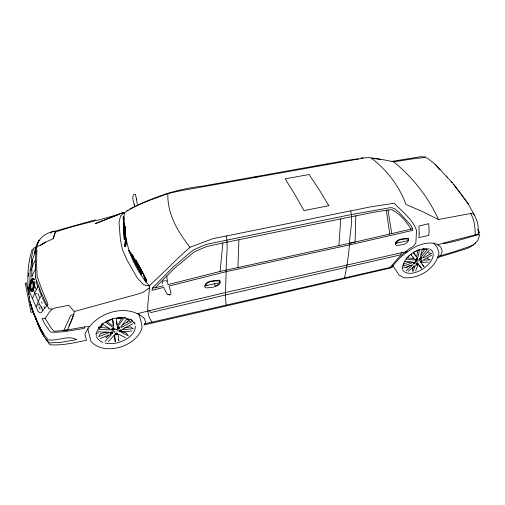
<?xml version="1.0" encoding="UTF-8"?>
<svg xmlns="http://www.w3.org/2000/svg" width="505" height="505" viewBox="0 0 505 505"><rect width="100%" height="100%" fill="white"/><g stroke="black" fill="none" stroke-linecap="round" stroke-linejoin="round"><path stroke-width="0.76" d="M380.17 159.195L369.288 157.629L361.113 158.033L361.46 158.494L180.84 190.72L167.862 193.478C167.105 213.596 177.785 232.066 190.05 247.235L212.801 238.714L370.664 206.854L394.127 203.25C402.321 211.563 412.408 219.063 416.543 230.457L415.842 242.873L413.235 246.377L408.747 249.098L399.038 257.184L390.125 267.454M340.768 218.886L338.88 245.6M30.085 288.519L30.161 289.068L30.268 288.683M40.482 245.361L45.74 242.072L37.85 246.389L36.309 247.968L35.3 260.441L35.678 278.287L42.395 295.703L48.84 308.776L52.034 309.186L53.846 308.302L68.863 305.228L74.184 311.516L73.983 313.435L71.577 320.309L68.901 325.984M31.796 276.917L31.891 268.748M478.178 232.622L478.153 234.099L442.626 243.265L437.879 244.969M28.394 287.547L28.545 291.044L28.255 290.173M97.907 332.644L97.888 333.458M33.191 289.296A5.372 1.667 -82.4 0 1 31.853 290.186A5.631 1.742 -82.4 0 1 30.931 288.601A5.631 1.742 -82.4 0 1 30.881 285.054A5.366 1.66 -82.4 0 1 32.276 279.77A5.366 1.66 -82.4 0 1 34.1 279.846L34.119 279.233A6.218 1.925 -82.4 0 0 31.979 279.284L31.809 279.467M164.201 287.269L151.961 290.356L152.624 287.907L173.051 267.189L190.808 251.957L193.838 249.735L206.154 244.388L351.512 214.518L390.15 207.713L392.006 207.757L394.405 208.578L398.918 212.138L411.051 225.438L412.528 228.74L411.057 229.125C406.355 221.6 399.935 213.703 391.836 209.676C378.283 210.907 364.919 214.158 351.549 216.683L222.894 242.993L220.098 271.431L167.919 284.624M237.962 267.404L238.903 239.711M124.211 239.01L123.188 216.601L123.586 216.506L124.539 239.206L124.211 239.01L124.539 239.206M28.349 276.304L28.526 272.984M31.196 262.6L31.569 257.146L33.5 248.327L36.177 246.876M128.964 250.322L128.573 250.512L128.964 250.322L141.16 273.136A6.079 4.166 -69.1 0 0 139.329 269.708M124.684 245.701C126.427 246.2 126.471 238.436 125.309 240.658C123.264 258.225 127.437 230.817 125.139 242.81M125.246 244.376C125.347 251.604 127.02 233.575 125.436 242.987M125.095 245.941L125.903 245.335L126.004 240.614M125.41 235.16C128.447 253.699 136.804 271.791 149.284 285.811C149.89 297.817 143.925 311.667 152.018 322.158L392.227 266.975C398.224 258.011 407.238 251.237 416.631 246.15C424.105 243.107 434.205 240.588 440.638 247.04L442.266 251.155L440.878 255.17L437.406 257.38M32.629 259.45L31.91 267.783L31.127 270.213M350.697 210.888C353.222 221.48 349.668 232.584 349.567 243.29C348.69 254.905 347.036 266.526 344.473 277.889M141.583 274.221L141.204 274.158L141.514 274.272M89.404 326.615L84.348 326.918L84.196 328.446C73.036 330.005 61.717 332.896 50.424 332.056L44.743 323.958L42.123 318.573L45.115 318.478L49.427 312.084L52.034 309.186M124.678 246.288L124.937 246.535L125.625 245.443L124.88 245.462L124.678 246.288L125.328 245.266M125.126 246.137L125.41 246.307L125.625 245.443M417.938 249.975L416.821 256.18L416.272 256.464L413.355 252.759M124.773 245.689L124.95 244.199M219.536 282.68L219.53 281.19L218.753 280.698C214.391 281.455 206.861 280.717 205.251 285.798L219.536 282.68L218.734 284.283L215.458 285.874L214.84 285.243L214.688 283.425M30.079 284.99L30.079 285.35M34.51 253.396C35.943 241.75 42.388 233.304 54.376 231.385L55.171 232.237L53.183 238.726M34.883 252.576L36.493 246.389M31.922 281.096L32.591 280.029L33.305 282.661M402.346 267.896C404.05 256.003 417.395 247.425 428.991 248.902M32.516 280.395L32.591 280.029M479.75 234.535L477.894 240.393L473.879 244.54L469.113 246.692L454.5 251.616L439.83 255.947M30.357 284.555L30.451 284.075L30.199 284.504M124.969 232.117L123.542 222.232L124.482 212.927L123.864 212.359C101.612 220.489 77.745 223.968 55.398 232.136L53.423 238.625L45.507 242.173L41.562 244.641M32.288 249.205C27.44 263.761 27.1 279.448 28.659 294.598M96.139 334.007C99.876 320.056 118.492 314.318 130.953 319.785L134.709 323.471M424.137 249.123L422.275 249.306L420.406 256.957L422.59 255.277L427.369 249.508L424.945 249.281M30.773 282.049L30.843 281.651A1.875 0.827 -59.4 0 0 30.635 281.967L30.559 282.541M36.265 306.674L37.155 304.262M110.633 333.672L112.142 333.723L112.975 332.65L111.99 332.05L111.176 332.233L110.336 333.231L110.696 333.748M111.731 329.595L112.546 328.629L113.335 328.452L114.281 329.039M110.412 333.325L112.009 332.189L112.665 332.341L112.754 333.294M113.776 328.509L112.602 329.348L111.902 328.919M119.578 328.313L119.805 327.669L118.833 327.057L118.019 327.24L117.173 328.244L118.183 328.919L119.59 328.218M117.248 328.332L118.063 327.366L118.845 327.19L119.786 327.777M115.083 334.342L115.891 333.382L116.674 333.212L117.608 333.786M121.604 331.248L121.831 330.611L120.865 330.011L120.057 330.188L119.212 331.185L120.177 331.785L121.617 331.16M32.099 267.214L33.115 264.652M32.598 298.455L33.589 295.949M33.797 295.419L34.731 293.064L32.648 287.692M31.985 276.368L33.065 273.704M37.351 303.726L38.266 301.498L35.066 293.916L36.562 293.512M100.445 327.486L98.892 329.393L110.191 329.904L110.507 329.437L102.837 324.387M30.073 286.436L30.041 287.288M392.227 266.975L390.548 267.978L143.982 324.961L145.73 322.045L144.26 318.402C126.679 301.996 93.305 313.195 84.947 334.657L86.544 340.25C74.513 342.762 62.285 345.66 49.9 344.782L45.463 338.546M34.94 292.553L36.089 290.066M475.035 243.637L475.622 242.375M33.62 287.553L33.564 287.995M474.53 215.768L473.046 213.053L438.416 219.505L422.111 211.38L405.932 204.468C399.417 186.332 386.887 169.832 371.491 158.273L382.695 159.599L393.685 161.808L415.609 158.437L424.49 157.592L427.375 158.09L435.159 164.295L452.505 182.898L468.463 204.178C472.497 212.592 479.195 220.382 478.102 230.349M38.481 300.986L39.605 298.625M34.094 286.928L33.728 286.979A1.761 1.692 29.8 0 1 33.904 286.43L34.327 286.259L34.094 286.928A5.372 1.667 -82.4 0 0 34.441 284.877M33.399 264.096L35.3 260.441M33.374 273.104L35.318 269.392M413.544 266.4L412.32 268.767L412.875 271.722L415.4 265.39L408.141 271.305M146.292 281.702L145.907 280.584L145.371 280.875L145.749 281.986M36.429 289.504L38.481 286.019M121.85 318.074L118.946 322.96L117.45 324.747L116.762 324.797M36.695 280.723L35.975 281.91L38.134 287.478M39.92 298.114L41.991 294.737M39.826 288.393L38.992 289.725L41.606 296.069M145.819 281.014L145.951 280.338L144.152 275.332L146.084 280.502L145.92 281.051L145.225 281.096M43.43 297.136L42.584 298.417L46.125 305.443M413.235 262.688L413.481 262.322M414.674 262.379L413.999 263.029L413.267 262.998M416.966 258.844L415.842 259.602M417.193 259.709L417.547 259.185M415.249 262.714L413.677 263.78M419.769 258.648L421.347 257.582L421.808 258.301M416.404 264.368L417.515 263.616L417.584 264.418L416.429 264.677L417.465 263.263M421.208 257.872L420.532 258.535L419.8 258.497M421.789 258.213L420.892 259.198L419.8 259.09L420.779 257.828L421.776 257.878M418.064 263.907L416.499 264.967M420.431 261.596L421.542 260.845L421.606 261.653L420.457 261.906L421.511 260.801M407.377 251.862L401.772 252.651L400.212 254.943L225.438 294.977L150.831 312.557L149.183 310.714L137.77 313.618M205.251 285.798L207.037 285.091M424.68 249.539L421.069 254.495M406.62 258.409L406.241 259.084L414.296 259.955L414.687 259.526L410.698 254.217M99.87 327.594L101.947 325.163M100.924 326.887L102.13 325.384M126.995 322.474L127.595 321.698M50.437 233.228L51.314 232.117L54.067 231.132M31.525 279.865L31.184 280.25L31.916 279.259M33.09 289.182L32.377 290.078L33.008 289.447A1.357 0.404 -45.2 0 0 33.084 289.315M100.495 326.861L101.96 325.258M152.624 287.907L155.092 287.85L174.711 268.054L194.469 251.711L206.678 246.528L222.894 242.993M144.297 275.837L135.813 260.435L136.527 261.129L136.066 261.23A2.361 1.61 -68.1 0 1 135.7 260.548L136.527 261.129L143.306 273.76M135.7 260.548L136.085 260.536L141.798 271.185M136.066 261.23L144.38 275.755M108.291 341.626L114.042 335.383L114.723 335.326L115.235 341.733L114.357 334.809M407.541 257.487L409.864 255.24M122.532 213.116L123.864 212.359L95.312 223.664L117.438 214.991M190.05 247.235C175.974 259.583 163.058 273.161 149.284 285.811L145.711 285.445L143.439 284.624L137.095 277.668L126.837 259.703L122.5 249.722L120.405 239.749L119.028 222.604L120.537 215.932C133.932 204.481 151.79 199.993 167.862 193.478M105.753 337.927L108.701 335.282M104.989 341.298L111.169 334.72L110.677 334.493L100.091 338.476M124.785 226.631L125.303 226.941L124.83 226.922A2.254 1.054 -57.5 0 1 124.804 226.284L125.303 226.941L125.878 240.904L124.912 226.189L125.587 240.733M125.12 227.098A2.254 1.054 -57.5 0 1 125.088 226.455L125.878 240.904M406.285 267.959L410.009 265.327M406.001 270.838L413.185 264.645L403.609 267.909M33.608 286.834L32.56 288.702A2.178 0.675 -82.4 0 1 32.251 289.15A1.774 0.549 -82.5 0 1 32.03 288.955L31.834 288.57M429.218 250.341L422.616 257.727L425.027 257.013L431.371 253.34L428.177 252.797M149.505 287.837L142.94 292.401L136.975 294.314L74.184 311.516M33.002 286.726L33.867 286.632L33.387 282.958M114.092 329.481L111.952 329.948M110.728 332.258L111.176 331.937M117.419 334.222L115.361 334.758L115.007 334.253L115.847 333.256L117.337 333.237L117.406 334.31L116.017 334.916L115.298 334.689M416.593 260.113L417.566 259.273L417.509 258.743L415.861 259.103L415.552 260.062L416.644 260.17L415.962 260.252M420.835 259.141L421.435 258.737M416.309 263.515L416.732 263.231M145.825 281.152L145.301 281.171M31.916 279.372L32.27 279.524A1.521 0.84 38 0 0 32.377 279.448L31.929 279.366M318.163 165.836L319.078 165.268L346.032 160.54L358.323 158.797M473.608 244.856L467.434 248.428L437.589 257.569M106.214 322.001L105.684 322.398L113.177 327.537L113.802 327.215L112.684 319.141L110.204 320.094M145.497 281.777L146.04 281.493M145.775 281.872L146.317 281.588M107.218 321.433L108.24 320.89M126.869 210.699L128.175 210.004M414.453 252.058L416.429 251.067M107.843 321.054L109.295 320.391M107.862 321.142L110.185 320.006M130.145 208.963C152.668 197.405 176.636 188.946 201.912 186.25L319.078 165.268L320.801 165.64M30.931 288.601L30.022 289.011L30.515 289.554A6.496 2.014 -82.4 0 1 30.357 288.361M410.369 261.861L404.038 263.73L403.407 266.04L410.584 263.534L412.837 262.152L404.675 261.388M124.975 246.459L125.429 246.263M122.5 324.936L128.964 320.972L131.483 321.944L123.839 326.224L121.282 327.335L120.796 327.101L126.446 319.343L127.759 319.394M34.252 283.21L34.119 282.484L34.473 282.56M115.001 329.26L115.374 329.121M115.007 329.367L115.392 329.222M37.572 305.146L39.807 304.408M29.946 285.199A5.795 1.786 -82.4 0 1 31.076 280.149L31.802 278.943A5.795 1.786 -82.4 0 1 33.406 279.467L34.119 279.233M111.397 319.558L112.659 319.154M144.253 275.37L143.66 275.654L145.326 281.134M95.458 219.801L54.609 231.284L55.398 232.136M106.416 332.088L100.255 333.799L98.683 336.627L109.427 332.65L109.32 332.227L98.027 331.81M168.79 286.114L226.152 271.658L349.422 244.938L412.661 230.381L412.528 228.74M155.092 287.85L163.393 285.761M220.098 271.431L350.994 242.981L411.057 229.125M149.183 310.714L225.508 292.528L401.772 252.651M33.261 278.539L32.61 278.507L33.254 278.539M418.714 250.013L419.478 249.912L418.329 255.808L417.774 257.525L417.225 257.809L413.431 252.576M144.973 323.787L152.018 322.158M349.567 243.29L355.078 242.04L355.81 215.755M417.174 264.885L416.095 264.784L416.398 263.831L417.622 263.288L418.09 263.995M111.321 333.83L112.135 333.653M395.813 242.962L397.321 242.634M420.52 262.202L421.744 261.659L422.06 260.706L420.425 261.06L420.116 262.013L420.602 262.253L422.111 261.23L421.688 260.63L421.088 260.763L420.204 262.07M118.145 328.85L118.959 328.673M112.678 330.182L114.079 329.576L114.01 328.484L111.864 328.951L112.015 330.024M32.124 312.103L31.001 312.342L25.25 283.078L26.355 282.85L28.343 291.6M84.348 326.918L66.9 330.087L54.041 331.33L51.579 328.641L45.115 318.478M124.722 327.934L130.486 326.83L133.232 328.629L125.208 329.595L122.589 329.62L122.488 329.191L132.777 323.806M201.994 186.661L203.477 186.395M255.562 177.059L257.102 176.782M326.06 164.428L327.6 164.157M391.975 161.373L422.319 156.474L424.49 157.592M165.564 280.559L166.126 280.471L166.726 281.418M131.881 331.002L121.692 331.918L121.377 332.378L128.321 335.838L126.231 333.161M33.968 285.129L34.409 283.999L33.961 285.123M201.912 186.25L203.187 186.736M117.229 318.226L121.32 318.005M117.678 318.232L118.921 318.125M428.309 262.089L421.454 262.411L421.063 262.84L424.067 266.608L422.155 264.267M123.207 216.613L123.529 216.809M423.177 249.104L424.074 249.053M118.372 318.125L120.152 318.074M29.946 285.23A6.066 1.875 -82.4 0 0 30.994 290.804A5.801 1.793 -82.4 0 0 32.8 289.188L33.412 287.326A5.801 1.793 -82.4 0 0 33.892 281.967L34.681 282.125A6.23 1.932 -82.4 0 1 33.841 288.948A6.23 1.932 -82.4 0 1 31.544 291.555A6.502 2.014 -82.4 0 1 30.761 290.539M109.137 328.237L100.912 327.48M427.129 258.345L430.115 259.86L422.919 260.233L431.504 255.208M423.007 249.268L423.796 249.274M119.496 318.081L121.352 318.087M406.822 257.676L413.349 258.611L413.74 258.175L412.938 257.064M33.892 281.967L34.681 282.125M115.456 333.975L116.958 333.647L116.901 332.947M120.222 331.854L119.287 331.28L120.102 330.314L120.884 330.144L121.812 330.724M361.94 157.945L363.101 158.299M162.339 283.766L162.048 283.457L162.541 281.575L164.567 280.54M143.679 275.73L144.222 275.307M114.894 332.271L113.934 331.93L113.442 331.021M125.953 332.991L122.027 331.419M135.851 260.927L136.451 261.211M418.052 263.578L417.061 263.534L416.183 264.841M415.23 262.385L414.233 262.335L413.355 263.654M424.787 156.373L425.462 156.683M419.895 259.147L420.286 259.33M417.528 258.85L416.524 258.8L415.647 260.119M127.714 319.305L128.642 319.804M33.406 279.467L34.1 279.846M127.279 319.665L127.822 319.962M128.598 319.716L129.463 320.258M122.09 317.796L123.719 318.314L117.93 326.413L117.236 326.464L116.339 318.346M393.685 161.808C412.642 177.28 428.429 197.127 438.416 219.505M106.378 321.35L112.71 325.864L113.335 325.542L112.514 318.945M31.083 291.126L30.571 290.419M440.095 169.686L435.159 164.295M31.076 291.12L30.584 290.425M418.386 264.279L421.473 268.414L418.55 264.538L418.007 264.816L415.628 270.97M446.319 176.144L447.31 177.255M451.293 181.699L452.291 182.804M453.768 184.54L460.055 192.601M33.021 311.983C37.616 322.632 40.728 334.663 49.389 342.933L60.89 342.308L76.747 339.6C67.853 334.796 57.766 341.367 48.272 339.84C40.072 331.097 36.423 319.16 31.796 308.347M410.95 254.4L411.745 255.467M433.814 242.949L437.425 247.803L439.022 252.79C436.168 268.231 419.131 279.233 403.874 277.731L399.089 275.073L392.442 265.131M443.68 243.012L444.204 243.732L460.181 239.875L478.191 234.768L478.879 234.383L478.835 232.672L478.071 231.303M131.824 254.047L133.705 256.793M460.541 193.226L468.577 204.481L468.463 204.178M110.582 332.644L111.857 332.94L112.243 331.924M132.626 255.353L133.554 256.748M119.451 330.605L120.708 330.901L121.105 329.885M117.412 327.657L118.675 327.966L119.073 326.937M134.456 258.188L135.327 259.671M42.073 331.596L38.443 324.317M42.805 333.104L38.879 325.643L43.26 334.487M40.046 328.528L43.108 334.026M40.501 329.891L43.556 335.396M40.949 330.895L43.701 335.85M477.818 229.346L479.674 232.742M128.87 250.43L141.135 273.375M128.882 250.625L138.913 269.405M128.617 250.455L141.223 274.164M41.486 301.933L42.167 303.252M43.872 306.535L44.554 307.854M41.479 306.813L42.199 308.202M38.658 302.413L42.691 310.253M164.018 288.172L167.275 294.308L169.832 294.8L168.02 294.466C173.329 296.744 169.85 289.308 169.308 286.853M38.904 306.794L40.04 309.161M34.952 316.49L32.093 309.212M36.884 321.003L38.374 324.38L38.09 323.516M38.708 325.473L34.51 315.006M37.806 323.762L38.348 324.986M38.222 324.822L39.592 328.048M40.653 330.352L39.34 327.025M37.806 293.481L39.567 297.615M32.56 310.607L35.71 318.762M35.268 317.266L39.289 327.139M125.575 337.719L118.732 334.253L118.12 334.575L118.858 340.881L118.473 339.6M34.807 285.899L36.126 289.258M128.163 319.652L128.39 320.258M470.685 213.438C474.378 219.953 475.356 227.559 475.104 234.995M145.408 277.649L146.179 279.795M145.307 277.611L146.078 279.757M30.382 302.432L30.508 302.596M30.357 302.148L30.609 303.158M31.013 305.544L31.531 307.198M32.396 309.641L32.547 310.089M32.617 310.43L32.768 310.878M34.959 316.338L35.173 316.97M34.188 314.224L34.479 315.088M31.462 306.876L31.777 307.804M32.238 309.18L30.035 301.561M31.682 307.665L32.718 311.067M32.156 309.054L32.459 309.969M35.88 319.097L36.032 319.545M38.532 324.841L38.834 325.769M39.794 328.395L39.939 328.843M42.376 331.779L43.847 336.298M138.635 313.643L140.996 321.136L142.126 327.53C136.937 346.468 104.882 356.423 91.026 341.595L87.725 328.641M29 298.322L32.244 309.679M30.306 302.243L33.33 312.892M32.099 280.224L33.305 286.505M137.354 204.235L135.51 194.356L133.711 194.494C131.502 197.638 133.825 201.811 134.33 205.093L134.197 204.588L134.456 205.933M226.259 235.993C228.355 247.166 226.019 258.68 226.189 269.941L225.394 296.416L226.196 305.19M387.998 209.998L391.735 233.581M386.35 210.25L389.727 234.049M136.483 198.484L136.741 199.816L136.508 198.598M116.371 321.641L116.668 323.617M166.713 275.964L167.818 283.905M29.372 296.378L29.517 297.95M28.772 292.3L29.031 295.128M29.164 296.542L29.29 297.956M28.678 292.54L28.943 295.368M123.586 216.506L124.59 239.168M123.491 216.588L124.52 239.2M123.239 216.557L124.243 238.96M35.653 275.642L35.703 277.883M35.565 264.469L35.571 269.582M129.57 251.452A5.94 4.002 -68.1 0 1 131.306 254.703M136.419 264.267A6.035 4.116 -68.8 0 1 138.212 267.618M132.392 256.736A5.978 4.046 -68.4 0 1 134.153 260.031M136.337 261.331A2.361 1.61 -68.1 0 1 135.971 260.649M123.637 217.579A5.65 2.601 -57.5 0 1 123.776 220.647M124.186 229.693A5.757 2.689 -57.9 0 1 124.331 232.868M124.419 234.857A5.801 2.727 -58.1 0 1 124.565 238.082M123.864 222.566A5.694 2.639 -57.7 0 1 124.003 225.678M135.29 326.104A20.149 12.398 -17.1 0 1 125.518 339.613A20.149 12.398 -17.1 0 1 105.053 343.053M102.881 342.396A20.149 12.398 -17.1 0 1 99.315 340.395M98.608 339.764A20.149 12.398 -17.1 0 1 96.632 336.816M96.367 335.989A20.149 12.398 -17.1 0 1 96.196 335.131M96.12 334.247A20.149 12.398 -17.1 0 1 96.146 333.344M98.305 327.764A20.149 12.398 -17.1 0 1 98.986 326.849M101.524 324.223A20.149 12.398 -17.1 0 1 102.521 323.408M124.584 317.38A20.149 12.398 -17.1 0 1 125.795 317.594M130.965 319.564A20.149 12.398 -17.1 0 1 132.537 320.732M133.774 322.095A20.149 12.398 -17.1 0 1 134.961 324.412M118.239 329.822A2.481 1.528 -17.1 0 1 118.025 330.661M117.008 331.034A1.565 0.966 -17.1 0 1 116.838 331.173M115.052 331.564A1.565 0.966 -17.1 0 1 114.862 331.507M116.497 329.563A1.565 0.966 -17.1 0 1 116.712 329.601M116.901 329.658A1.565 0.966 -17.1 0 1 117.198 329.847M117.299 329.967A1.565 0.966 -17.1 0 1 117.368 330.1M30.95 281.992A6.218 1.925 -82.4 0 1 31.253 280.95M31.474 283.526A2.171 0.669 -82.4 0 1 31.537 283.349M429.995 249.167A17.473 9.702 -33.3 0 1 432.993 252.828M433.132 253.529A17.473 9.702 -33.3 0 1 423.051 268.824A17.473 9.702 -33.3 0 1 404.972 272.144M404.385 271.747A17.473 9.702 -33.3 0 1 403.394 270.8M403.003 270.251A17.473 9.702 -33.3 0 1 402.681 269.651M402.428 269.014A17.473 9.702 -33.3 0 1 402.251 268.332M416.12 261.704A1.761 0.978 -33.3 0 1 416.082 261.148M419.44 259.639A2.153 1.193 -33.3 0 1 419.478 260.321M418.184 261.83A2.153 1.193 -33.3 0 1 417.193 262.253M415.785 261.912A2.153 1.193 -33.3 0 1 415.748 261.23M416.202 260.428A2.153 1.193 -33.3 0 1 417.042 259.721M418.91 260.391A1.357 0.751 -33.3 0 1 418.904 260.523M416.903 261.874A1.357 0.751 -33.3 0 1 416.77 261.83M416.581 261.678A1.357 0.751 -33.3 0 1 416.499 261.319M416.934 260.574A1.357 0.751 -33.3 0 1 417.263 260.309M418.355 259.942A1.357 0.751 -33.3 0 1 418.746 260.075M30.174 270.623L29.625 292.174L37.957 311.168L39.87 312.885L41.145 312.658L48.032 304.313L41.625 289.068L37.168 276.506L36.587 264.14L36.878 250.171C32.775 256.098 31.209 263.553 30.174 270.623M33.747 288.772L32.951 289.517L33.747 288.772M34.334 285.527L33.955 286.139L34.327 285.577M30.736 284.58L30.71 284.738A2.216 2.001 -64.8 0 1 30.616 285.003L30.275 285.464L30.736 284.58M408.16 239.256L407.958 240.639L395.838 243.284C397.473 238.903 403.71 239.32 407.592 238.789L408.16 239.256M408.659 238.941C408.614 244.837 400.547 245.102 396.318 245.304L395.51 244.698L395.238 243.625C396.684 238.505 403.564 238.764 407.87 238.291L408.659 238.941M419.226 233.6L418.847 237.628L428.732 235.425L429.143 231.353L428.676 223.715L418.872 226.057L419.226 233.6M31.083 282.604L30.938 283.021A2.26 2.083 -85.1 0 1 30.723 283.299L30.401 283.539L31.083 282.604M30.754 286.733L30.736 286.84A2.184 1.774 -44.5 0 1 30.654 287.099L30.395 287.534L30.754 286.733M220.167 282.143L219.965 283.457C216.898 287.465 210.781 287.528 206.185 287.888L205.093 287.288L204.582 286.183C205.863 280.212 214.221 280.881 219.006 280.161L220.079 280.843L220.167 282.143M31.531 280.837L31.525 280.906A1.313 1.016 43.3 0 1 31.424 281.134L30.773 281.575L31.531 280.837M33.873 279.48L33.235 278.962L33.873 279.48M32.819 290.829L32.03 290.924L32.295 290.71A1.887 1.06 43 0 1 32.566 290.716L32.806 290.848M112.217 329.134L112.066 329.525L112.766 329.954L113.947 329.115L113.246 328.686L112.217 329.134M110.892 332.858L110.746 333.249L111.441 333.672L112.615 332.839L111.921 332.41L110.892 332.858M117.734 327.865L117.583 328.263L118.271 328.692L119.451 327.852L118.763 327.423L117.734 327.865M115.563 333.881L115.418 334.266L116.106 334.689L117.274 333.856L116.586 333.439L115.563 333.881M119.773 330.813L119.622 331.204L120.31 331.627L121.478 330.794L120.796 330.371L119.773 330.813M73.926 314.369L67.638 329.91L63.876 330.327L70.814 315.297L73.926 314.369M38.361 241.971L35.211 249.773L39.169 240.096L38.361 241.971M31.222 290.508L31.815 290.343A2.304 0.524 -35.8 0 0 31.632 290.369L31.222 290.508M31.342 289.826L30.792 289.775L31.146 289.706A2.222 1.004 -33.9 0 1 31.291 289.763L31.329 289.845M31.746 290.653L32.503 290.097L31.746 290.653M413.57 262.638L413.267 263.591L413.753 263.831L415.268 262.802L414.801 262.095L413.57 262.638M413.822 262.808L413.898 263.616L415.009 262.859L414.693 262.423L413.822 262.808M416.114 259.267L416.183 260.088L417.307 259.33L416.985 258.882L416.114 259.267M420.368 258.295L420.431 259.115L421.303 258.73L421.53 258.042L420.368 258.295M31.853 291.499L31.537 291.353A2.563 0.442 49.5 0 1 31.304 291.177L31.853 291.499M32.137 278.728L32.8 278.375L32.137 278.728M32.585 278.842L33.052 278.962L32.585 278.836M328.85 205.686L304.016 210.591L294.44 193.75L285.136 178.865L309.06 174.503L318.825 189.135L328.85 205.686M30.193 289.258L30.597 290.217A2.866 0.625 61 0 0 30.502 289.939L30.193 289.258"/></g></svg>
